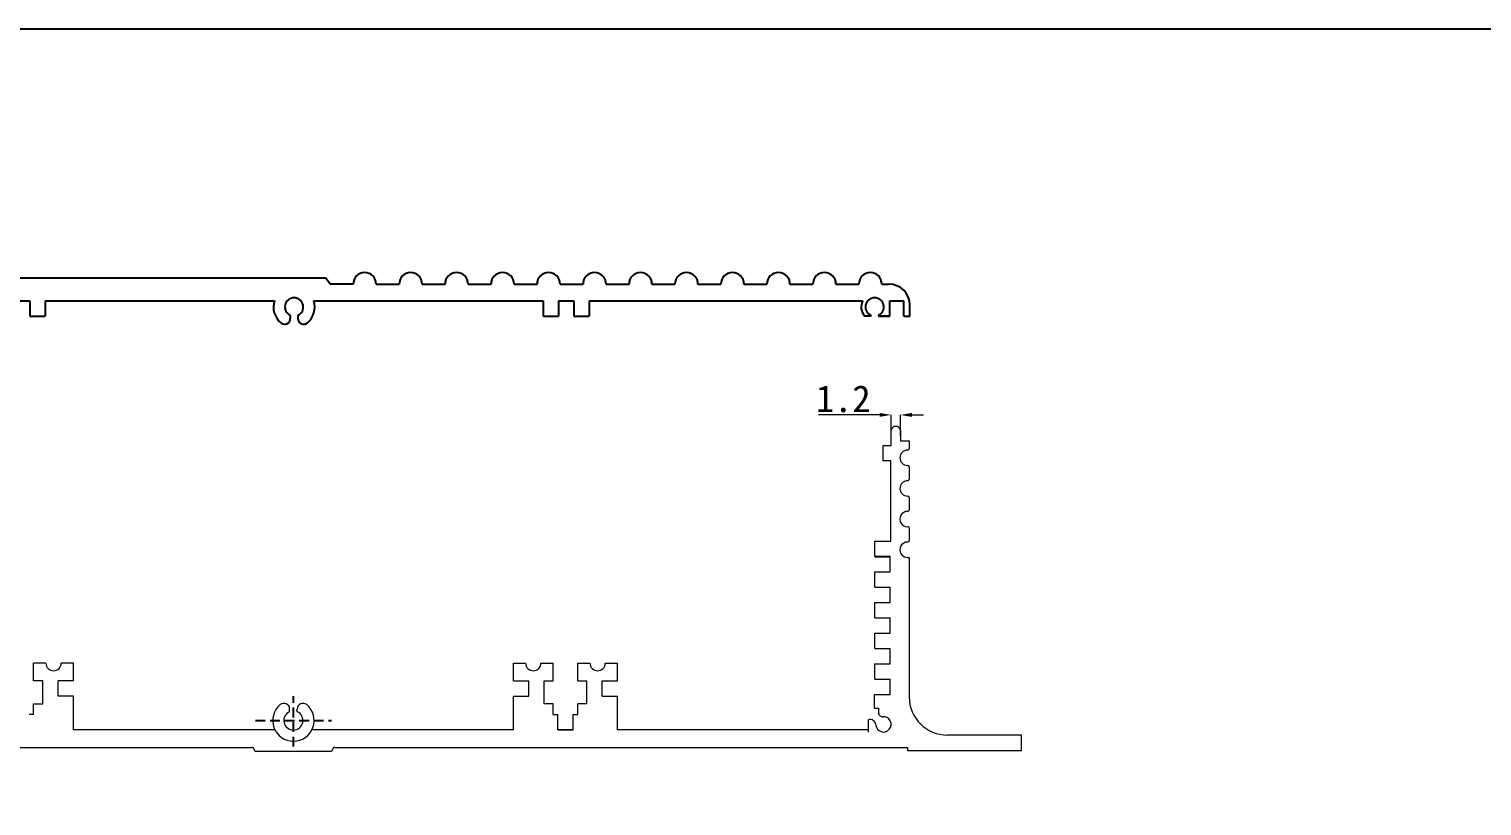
# Model space of a CAD drawing. Header units: millimetres. Extents: x 0 to 6709, y 0 to 2428.
# Drawn here: x 968.6 to 1158.2, y 2109.5 to 2210.9 of the extents above; entities that cross this region are included whole.
import ezdxf

# ---------------------------------------------------------------- set-up
doc = ezdxf.new("R2010")
doc.units = ezdxf.units.MM
doc.header["$PDMODE"] = 2
doc.header["$PDSIZE"] = 3
doc.linetypes.add('HIDDEN', pattern=[1.905, 1.27, -0.635])
doc.layers.add('PROPRO', color=1, linetype='Continuous')
doc.dimstyles.new('ISO-25$0', dxfattribs={"dimtxt": 3.5, "dimasz": 1.5, "dimexe": 0, "dimexo": 0, "dimgap": 0.3, "dimtad": 1, "dimtih": 1, "dimtoh": 1, "dimdec": 1, "dimdsep": 46, "dimtxsty": 'Standard', "dimcen": 0, "dimaunit": 1, "dimadec": 0, "dimazin": 3, "dimtfac": 1, "dimtdec": 1, "dimtofl": 0, "dimtmove": 0, "dimatfit": 3, "dimfxl": 1, "dimlwd": 9, "dimlwe": 9, "dimarcsym": 0})

# ---------------------------------------------------------------- blocks, each defined once
blk = doc.blocks.new('*D37')
at = {"color": 0, "lineweight": 9, "transparency": 16777216}
for p, q in [((1079.58, 2160.5), (1071.58, 2160.5)), ((1081.08, 2157.81), (1081.08, 2160.5)), ((1082.28, 2157.81), (1082.28, 2160.5)), ((1083.78, 2160.5), (1085.28, 2160.5))]:
    blk.add_line(p, q, dxfattribs=at)
at = {"color": 0, "transparency": 16777216}
for points in [[(1079.58, 2160.75), (1079.58, 2160.25), (1081.08, 2160.5)], [(1083.78, 2160.75), (1083.78, 2160.25), (1082.28, 2160.5)]]:
    blk.add_solid(points, dxfattribs=at)
at = {"layer": 'Defpoints', "color": 0, "transparency": 16777216}
for p in [(1081.08, 2160.5), (1081.08, 2157.81), (1082.28, 2157.81)]:
    blk.add_point(p, dxfattribs=at)
at = {"color": 0, "transparency": 16777216, "insert": (1074.83, 2162.59), "char_height": 3.5, "attachment_point": 5}
blk.add_mtext('1.2', dxfattribs=at)

msp = doc.modelspace()

# ---------------------------------------------------------------- linework, layer by layer
for p, q in [((963.07, 2178.39), (1007.27, 2178.39)), ((1007.87, 2177.59), (1007.27, 2178.39)), ((1010.87, 2177.59), (1007.87, 2177.59)), ((1013.87, 2177.59), (1016.87, 2177.59)), ((1019.87, 2177.59), (1022.87, 2177.59)), ((1025.87, 2177.59), (1028.87, 2177.59)), ((1031.87, 2177.59), (1034.87, 2177.59)), ((1037.87, 2177.59), (1040.87, 2177.59)), ((1043.87, 2177.59), (1046.87, 2177.59)), ((1049.87, 2177.59), (1052.87, 2177.59)), ((1055.87, 2177.59), (1058.87, 2177.59)), ((1061.87, 2177.59), (1064.87, 2177.59)), ((1067.87, 2177.59), (1070.87, 2177.59)), ((1073.87, 2177.59), (1076.87, 2177.59)), ((1079.87, 2177.59), (1080.77, 2177.59)), ((966.67, 2175.39), (968.67, 2175.39)), ((968.67, 2175.39), (968.67, 2173.39)), ((970.67, 2175.39), (970.67, 2173.39)), ((970.67, 2175.39), (1000.59, 2175.39)), ((1005.75, 2175.39), (1035.67, 2175.39)), ((1035.67, 2175.39), (1035.67, 2173.39)), ((1037.67, 2175.39), (1037.67, 2173.39)), ((1037.67, 2175.39), (1039.67, 2175.39)), ((1039.67, 2175.39), (1039.67, 2173.39)), ((1041.67, 2175.39), (1041.67, 2173.39)), ((1041.67, 2175.39), (1077.36, 2175.39)), ((1080.92, 2173.39), (1080.92, 2175.39)), ((1080.92, 2175.39), (1082.72, 2175.39)), ((1080.92, 2173.39), (1080.92, 2175.39)), ((1082.72, 2173.39), (1082.72, 2175.39)), ((1083.52, 2173.39), (1083.52, 2174.84)), ((968.67, 2173.39), (970.67, 2173.39)), ((1002.67, 2173.5), (1002.67, 2173.09)), ((1003.67, 2173.5), (1003.67, 2173.09)), ((1035.67, 2173.39), (1037.67, 2173.39)), ((1039.67, 2173.39), (1041.67, 2173.39)), ((1078.42, 2173.39), (1077.65, 2173.39)), ((1078.42, 2173.5), (1078.42, 2173.39)), ((1079.42, 2173.5), (1079.42, 2173.39)), ((1079.42, 2173.39), (1080.92, 2173.39)), ((1080.92, 2173.39), (1079.42, 2173.39)), ((1082.72, 2173.39), (1083.52, 2173.39)), ((1078.97, 2142.01), (1080.97, 2142.01))]:
    msp.add_line(p, q)
at = {"color": 7, "linetype": 'Continuous', "lineweight": 15}
for p, q in [((1081.08, 2156.51), (1081.08, 2158.51)), ((1082.28, 2158.51), (1082.28, 2157.11)), ((1080.03, 2156.51), (1081.08, 2156.51)), ((1080.03, 2154.51), (1080.03, 2156.51)), ((1082.28, 2157.11), (1083.43, 2157.11)), ((1083.43, 2157.11), (1083.43, 2156.11)), ((1081.03, 2154.51), (1080.03, 2154.51)), ((1081.03, 2144.01), (1081.03, 2154.51)), ((1083.43, 2153.71), (1083.43, 2152.11)), ((1083.43, 2149.71), (1083.43, 2148.11)), ((1083.43, 2145.71), (1083.43, 2144.11)), ((1078.97, 2144.01), (1081.03, 2144.01)), ((1078.97, 2142.01), (1078.97, 2144.01)), ((1080.97, 2140.01), (1080.97, 2142.01)), ((1083.43, 2141.91), (1083.43, 2123.71)), ((1078.97, 2140.01), (1080.97, 2140.01)), ((1078.97, 2138.01), (1078.97, 2140.01)), ((1078.97, 2138.01), (1080.97, 2138.01)), ((1080.97, 2136.01), (1080.97, 2138.01)), ((1078.97, 2136.01), (1080.97, 2136.01)), ((1078.97, 2134.01), (1078.97, 2136.01)), ((1078.97, 2134.01), (1080.97, 2134.01)), ((1080.97, 2132.01), (1080.97, 2134.01)), ((1078.97, 2132.01), (1080.97, 2132.01)), ((1078.97, 2130.01), (1078.97, 2132.01)), ((1078.97, 2130.01), (1080.97, 2130.01)), ((1080.97, 2128.01), (1080.97, 2130.01)), ((970.78, 2128.11), (969.18, 2128.11)), ((969.18, 2125.81), (969.18, 2128.11)), ((974.38, 2128.11), (972.78, 2128.11)), ((974.38, 2125.81), (974.38, 2128.11)), ((1031.78, 2128.11), (1033.38, 2128.11)), ((1031.78, 2125.81), (1031.78, 2128.11)), ((1035.38, 2128.11), (1036.98, 2128.11)), ((1036.98, 2125.81), (1036.98, 2128.11)), ((1040.18, 2128.11), (1041.78, 2128.11)), ((1040.18, 2125.81), (1040.18, 2128.11)), ((1043.78, 2128.11), (1045.38, 2128.11)), ((1045.38, 2125.81), (1045.38, 2128.11)), ((1078.97, 2128.01), (1080.97, 2128.01)), ((1078.97, 2126.01), (1078.97, 2128.01)), ((970.38, 2125.81), (969.18, 2125.81)), ((970.38, 2122.81), (970.38, 2125.81)), ((974.38, 2125.81), (972.38, 2125.81)), ((972.38, 2123.81), (972.38, 2125.81)), ((1031.78, 2125.81), (1033.78, 2125.81)), ((1033.78, 2123.81), (1033.78, 2125.81)), ((1035.78, 2125.81), (1036.98, 2125.81)), ((1035.78, 2122.81), (1035.78, 2125.81)), ((1040.18, 2125.81), (1041.38, 2125.81)), ((1041.38, 2122.81), (1041.38, 2125.81)), ((1043.38, 2125.81), (1045.38, 2125.81)), ((1043.38, 2123.81), (1043.38, 2125.81)), ((1078.97, 2126.01), (1080.97, 2126.01)), ((1080.97, 2124.01), (1080.97, 2126.01)), ((974.38, 2123.81), (972.38, 2123.81)), ((974.38, 2119.41), (974.38, 2123.81)), ((1031.78, 2123.81), (1033.78, 2123.81)), ((1031.78, 2119.41), (1031.78, 2123.81)), ((1043.38, 2123.81), (1045.38, 2123.81)), ((1045.38, 2119.41), (1045.38, 2123.81)), ((1078.9, 2124.01), (1080.97, 2124.01)), ((1078.9, 2122.21), (1078.9, 2124.01)), ((969.18, 2122.81), (970.38, 2122.81)), ((969.18, 2121.41), (969.18, 2122.81)), ((1002.58, 2121.76), (1002.58, 2122.11)), ((1003.58, 2121.76), (1003.58, 2122.11)), ((1036.98, 2122.81), (1035.78, 2122.81)), ((1036.98, 2121.41), (1036.98, 2122.81)), ((1041.38, 2122.81), (1040.18, 2122.81)), ((1040.18, 2121.41), (1040.18, 2122.81)), ((1078.9, 2122.21), (1079.45, 2122.21)), ((1079.45, 2122.21), (1079.45, 2121.6)), ((969.18, 2121.41), (968.58, 2121.41)), ((1036.98, 2121.41), (1037.58, 2121.41)), ((1037.58, 2119.41), (1037.58, 2121.41)), ((1039.58, 2121.41), (1040.18, 2121.41)), ((1039.58, 2119.41), (1039.58, 2121.41)), ((1078.08, 2120.7), (1078.08, 2119.11)), ((1000.66, 2119.41), (974.38, 2119.41)), ((1031.78, 2119.41), (1005.5, 2119.41)), ((1039.58, 2119.41), (1037.58, 2119.41)), ((1037.58, 2119.41), (1039.58, 2119.41)), ((1078.08, 2119.41), (1045.38, 2119.41)), ((1098.08, 2118.71), (1088.43, 2118.71)), ((1098.08, 2116.71), (1098.08, 2118.71)), ((922.94, 2117.11), (997.69, 2117.11)), ((998.19, 2116.61), (1007.96, 2116.61)), ((1005.21, 2116.61), (1007.96, 2116.61)), ((1008.46, 2117.11), (1083.21, 2117.11)), ((1083.21, 2117.11), (1083.21, 2116.71)), ((1083.21, 2116.71), (1098.08, 2116.71))]:
    msp.add_line(p, q, dxfattribs=at)
msp.add_lwpolyline([(859.25, 1830.87), (1413.25, 1830.87), (1413.25, 2210.87), (859.25, 2210.87)], close=True)
for centre, radius, start, end in [((1012.37, 2177.59), 1.5, 0, 180), ((1018.37, 2177.59), 1.5, 0, 180), ((1024.37, 2177.59), 1.5, 0, 180), ((1030.37, 2177.59), 1.5, 0, 180), ((1036.37, 2177.59), 1.5, 0, 180), ((1042.37, 2177.59), 1.5, 0, 180), ((1048.37, 2177.59), 1.5, 0, 180), ((1054.37, 2177.59), 1.5, 0, 180), ((1060.37, 2177.59), 1.5, 0, 180), ((1066.37, 2177.59), 1.5, 0, 180), ((1072.37, 2177.59), 1.5, 0, 180), ((1078.37, 2177.59), 1.5, 0, 180), ((1080.77, 2174.84), 2.75, 0, 90), ((1003.17, 2174.59), 2.7, 162.7647, 230.1317), ((1003.17, 2174.59), 1.2, 294.6243, 245.3757), ((1003.17, 2174.59), 2.7, 309.8683, 17.2353), ((1078.92, 2174.59), 1.75, 152.7971, 223.2918), ((1078.92, 2174.59), 1.2, 294.6243, 245.3757), ((1001.92, 2173.09), 0.75, 230.1317, 0), ((1004.42, 2173.09), 0.75, 180, 309.8683)]:
    msp.add_arc(centre, radius, start, end)
for centre, radius, start, end in [((1081.68, 2158.4), 0.61, 10.3889, 169.6111), ((1083.23, 2154.91), 1, 90.2387, 269.7613), ((1083.23, 2156.11), 0.2, 270.2387, 0), ((1083.23, 2153.71), 0.2, 0, 89.7613), ((1083.23, 2152.11), 0.2, 270.2387, 0), ((1083.23, 2150.91), 1, 90.2387, 269.7613), ((1083.23, 2149.71), 0.2, 0, 89.7613), ((1083.21, 2146.91), 1, 89.3585, 270.6415), ((1083.23, 2148.11), 0.2, 269.3585, 0), ((1083.23, 2145.71), 0.2, 0, 90.6415), ((1083.21, 2142.91), 1, 89.3585, 270.6415), ((1083.23, 2144.11), 0.2, 269.3585, 0), ((1083.23, 2141.71), 0.2, 0, 90.6415), ((971.78, 2128.11), 1, 180, 0), ((1034.38, 2128.11), 1, 180, 0), ((1042.78, 2128.11), 1, 180, 0), ((1088.43, 2123.71), 5, 180, 270), ((1003.08, 2120.61), 2.7, 129.8683, 50.1317), ((1001.83, 2122.11), 0.75, 0, 129.8683), ((1003.08, 2120.61), 1.25, 113.5782, 66.4218), ((1004.33, 2122.11), 0.75, 50.1317, 180), ((1079.95, 2121.6), 0.5, 180, 275.1257), ((1078.33, 2119.99), 0.75, 3.9219, 109.7344), ((1080.08, 2120.11), 1, 183.9219, 95.1257), ((997.69, 2116.86), 0.25, 360, 90), ((998.19, 2116.86), 0.25, 180, 270), ((1007.96, 2116.86), 0.25, 270, 0), ((1008.46, 2116.86), 0.25, 90, 180)]:
    msp.add_arc(centre, radius, start, end, dxfattribs=at)
at = {"layer": 'PROPRO', "linetype": 'HIDDEN'}
for p, q in [((1003.08, 2117.21), (1003.08, 2123.77)), ((998.13, 2120.61), (1008.03, 2120.61))]:
    msp.add_line(p, q, dxfattribs=at)

# ---------------------------------------------------------------- dimensions: what is measured, and where the dimension line sits
dim = msp.add_linear_dim(base=(1081.08, 2160.5), p1=(1082.28, 2157.81), p2=(1081.08, 2157.81), dimstyle='ISO-25$0')
dim.commit()
dim.dimension.update_dxf_attribs({"geometry": '*D37', "text_midpoint": (1074.83, 2160.5), "dimtype": 160})

doc.saveas('drawing.dxf')
